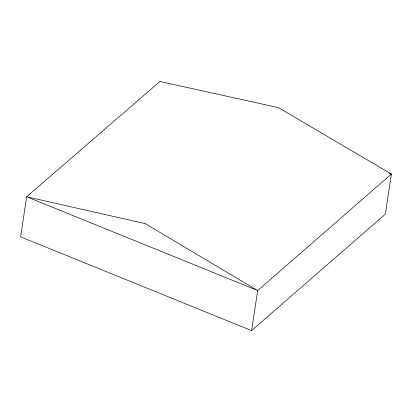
<?xml version="1.0" encoding="UTF-8"?>
<svg xmlns="http://www.w3.org/2000/svg" width="412" height="412" viewBox="0 0 412 412"><rect width="100%" height="100%" fill="white"/><g stroke="black" fill="none" stroke-linecap="round" stroke-linejoin="round"><path stroke-width="0.62" d="M160.005 81.509L278.388 107.614L391.4 174.065L385.338 214.132L251.619 330.609L20.6 236.854L26.662 196.782L160.021 81.391M251.619 330.609L257.68 290.542L391.4 174.065L389.016 173.107M390.118 174.142L391.4 174.065M145.199 223.628L26.662 196.782L257.68 290.542L145.199 223.628"/></g></svg>
